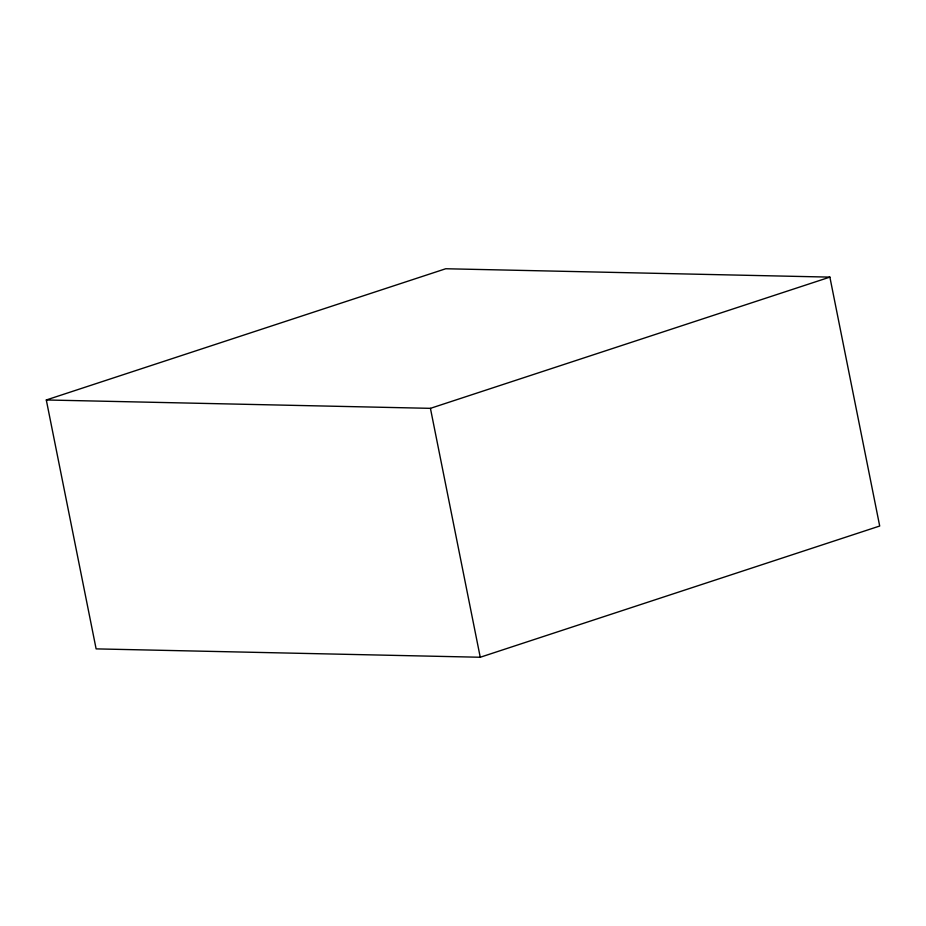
<?xml version="1.0" encoding="UTF-8"?>
<svg xmlns="http://www.w3.org/2000/svg" width="926" height="926" viewBox="0 0 926 926"><rect width="100%" height="100%" fill="white"/><g stroke="black" fill="none" stroke-linecap="round" stroke-linejoin="round"><path stroke-width="1.39" d="M46.3 399.974L445.753 268.748L829.881 277.117L879.7 526.026L480.247 657.252L96.119 648.883L46.3 399.974L430.428 408.343L829.881 277.117M430.428 408.343L480.247 657.252"/></g></svg>
